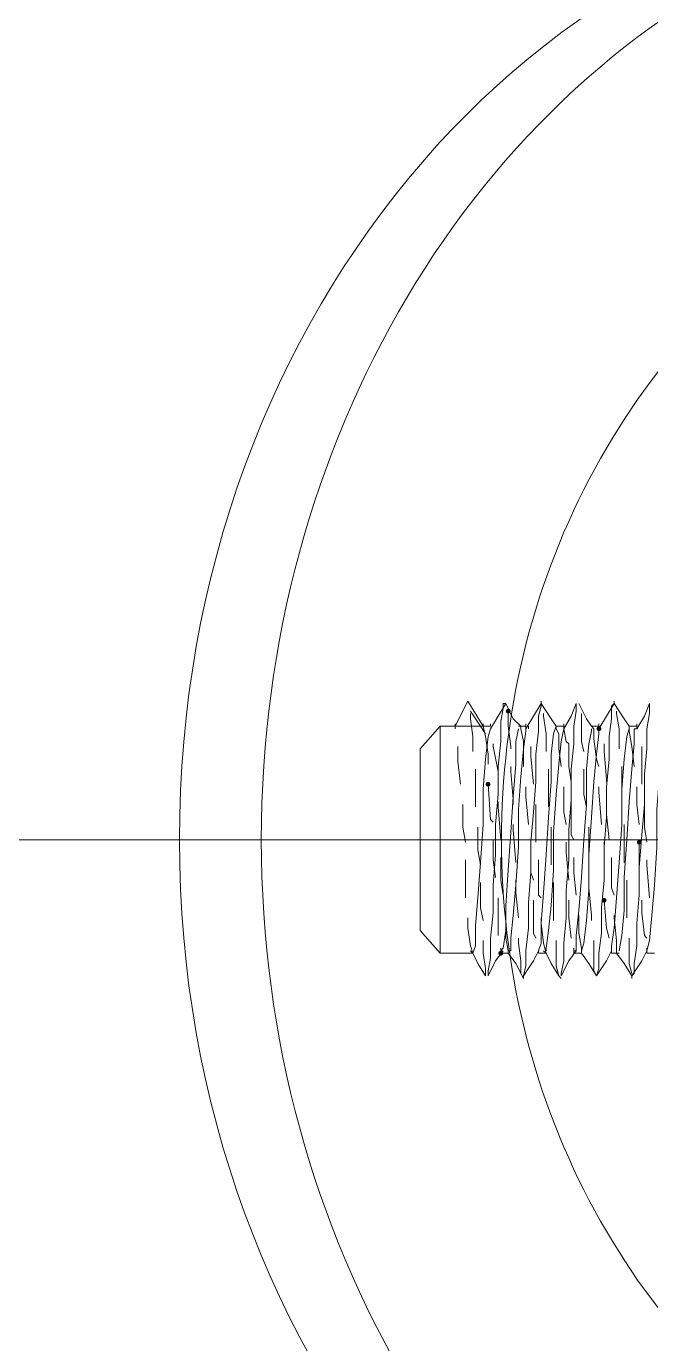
# Model space of a CAD drawing. Header units: millimetres. Extents: x 89051 to 218395, y -330386 to -125649.
# Drawn here: x 92787.8 to 92817.7, y -127045.3 to -126982.1 of the extents above; entities that cross this region are included whole.
import ezdxf

# ---------------------------------------------------------------- set-up
doc = ezdxf.new("R2010")
doc.units = ezdxf.units.MM
doc.header["$LTSCALE"] = 13
for name, pattern in [('1 实线', [0]), ('ACAD_ISO04W100', [30, 24, -3, 0, -3]), ('CENTER', [50.8, 31.75, -6.35, 6.35, -6.35])]:
    doc.linetypes.add(name, pattern=pattern)
doc.layers.get('0').update_dxf_attribs({"color": 1, "linetype": 'CENTER'})
doc.layers.add('C00-00-00', color=7, linetype='Continuous')
doc.layers.add('标注、文本', color=3, linetype='Continuous', lineweight=25)

msp = doc.modelspace()

# ---------------------------------------------------------------- hatches: boundary and pattern name
at = {"layer": 'C00-00-00'}
h = msp.add_hatch(color=256, dxfattribs=at)
h.dxf.hatch_style = 2
h.paths.add_polyline_path([(92810.774, -127014.906), (92810.809, -127014.991), (92810.895, -127015.027), (92810.98, -127014.991), (92811.016, -127014.906), (92810.98, -127014.82), (92810.895, -127014.785), (92810.809, -127014.82)])
h = msp.add_hatch(color=256, dxfattribs=at)
h.dxf.hatch_style = 2
h.paths.add_polyline_path([(92815.13, -127015.753), (92815.165, -127015.838), (92815.251, -127015.874), (92815.336, -127015.838), (92815.372, -127015.753), (92815.336, -127015.668), (92815.251, -127015.632), (92815.165, -127015.668)])
h = msp.add_hatch(color=256, dxfattribs=at)
h.dxf.hatch_style = 2
h.paths.add_polyline_path([(92809.806, -127018.415), (92809.841, -127018.501), (92809.926, -127018.536), (92810.012, -127018.501), (92810.047, -127018.415), (92810.012, -127018.33), (92809.926, -127018.294), (92809.841, -127018.33)])
h = msp.add_hatch(color=256, dxfattribs=at)
h.dxf.hatch_style = 2
h.paths.add_polyline_path([(92817.066, -127021.198), (92817.101, -127021.284), (92817.187, -127021.319), (92817.272, -127021.284), (92817.308, -127021.198), (92817.272, -127021.113), (92817.187, -127021.077), (92817.101, -127021.113)])
h = msp.add_hatch(color=256, dxfattribs=at)
h.dxf.hatch_style = 2
h.paths.add_polyline_path([(92815.372, -127023.981), (92815.407, -127024.067), (92815.493, -127024.102), (92815.578, -127024.067), (92815.614, -127023.981), (92815.578, -127023.896), (92815.493, -127023.861), (92815.407, -127023.896)])
h = msp.add_hatch(color=256, dxfattribs=at)
h.dxf.hatch_style = 2
h.paths.add_polyline_path([(92810.411, -127026.523), (92810.446, -127026.608), (92810.532, -127026.644), (92810.617, -127026.608), (92810.653, -127026.523), (92810.617, -127026.437), (92810.532, -127026.402), (92810.446, -127026.437)])

# ---------------------------------------------------------------- linework, layer by layer
at = {"color": 7, "linetype": '1 实线', "lineweight": 0, "extrusion": (0, 0, -1)}
for centre, major_axis, ratio, start_param, end_param in [((92838.864, -127021.077), (0, 45.983), 0.866025, 2.304713, 7.120065), ((92834.931, -127021.077), (0, 45.983), 0.866025, 3.141593, 6.283185), ((92842.01, -127021.077), (0, -34.608), 0.908418, 6.283185, 9.424778)]:
    msp.add_ellipse(centre, major_axis=major_axis, ratio=ratio, start_param=start_param, end_param=end_param, dxfattribs=at)
at = {"layer": 'C00-00-00', "lineweight": 15}
for points in [[(92808.353, -127015.632), (92808.958, -127014.422)], [(92808.958, -127014.422), (92809.684, -127015.632)], [(92809.079, -127014.906), (92809.563, -127015.632)], [(92810.774, -127014.543), (92810.653, -127014.543), (92810.653, -127014.785), (92810.532, -127015.39), (92810.532, -127016.358), (92810.411, -127017.568), (92810.411, -127018.899), (92810.29, -127020.351), (92810.29, -127021.803), (92810.168, -127023.255), (92810.168, -127024.587), (92810.047, -127025.797), (92810.047, -127026.765), (92809.926, -127027.37), (92809.926, -127027.612)], [(92810.047, -127015.753), (92810.411, -127015.148), (92810.774, -127014.543)], [(92810.774, -127014.543), (92811.137, -127015.269), (92811.5, -127015.632)], [(92810.895, -127015.632), (92810.895, -127014.906)], [(92812.468, -127014.543), (92812.468, -127014.664), (92812.347, -127015.148), (92812.347, -127015.874), (92812.226, -127016.963), (92812.226, -127018.294), (92812.105, -127019.746), (92811.984, -127021.198), (92811.984, -127022.65), (92811.863, -127024.102), (92811.863, -127025.313), (92811.742, -127026.402), (92811.742, -127027.128), (92811.621, -127027.612)], [(92811.742, -127015.753), (92812.105, -127015.148), (92812.468, -127014.543)], [(92812.468, -127014.543), (92812.468, -127014.422)], [(92812.468, -127014.543), (92812.952, -127015.269), (92813.194, -127015.632)], [(92814.162, -127014.543), (92814.162, -127014.906), (92814.041, -127015.632), (92814.041, -127016.479), (92813.92, -127017.689), (92813.92, -127019.141), (92813.799, -127020.593), (92813.799, -127022.045), (92813.678, -127023.497), (92813.678, -127024.829), (92813.557, -127026.039), (92813.557, -127026.886), (92813.436, -127027.491), (92813.436, -127027.612)], [(92813.557, -127015.753), (92813.92, -127015.148), (92814.162, -127014.543)], [(92814.283, -127014.543), (92814.646, -127015.269), (92814.888, -127015.632)], [(92815.977, -127014.543), (92815.856, -127014.664), (92815.856, -127015.269), (92815.735, -127016.116), (92815.735, -127017.205), (92815.614, -127018.536), (92815.614, -127019.988), (92815.493, -127021.44), (92815.493, -127023.013), (92815.372, -127024.345), (92815.372, -127025.555), (92815.251, -127026.523), (92815.251, -127027.249), (92815.13, -127027.612)], [(92815.251, -127015.753), (92815.614, -127015.148), (92815.977, -127014.543)], [(92815.977, -127014.543), (92815.977, -127014.422)], [(92815.977, -127014.543), (92816.461, -127015.269), (92816.703, -127015.632)], [(92816.098, -127015.027), (92816.098, -127014.906)], [(92817.671, -127014.543), (92817.671, -127015.027), (92817.55, -127015.753), (92817.55, -127016.721), (92817.429, -127017.931), (92817.429, -127019.383), (92817.308, -127020.835), (92817.187, -127022.408), (92817.187, -127023.739), (92817.066, -127025.071), (92817.066, -127026.16), (92816.945, -127027.007), (92816.945, -127027.491), (92816.824, -127027.612)], [(92817.066, -127015.753), (92817.429, -127015.148), (92817.671, -127014.543)], [(92808.353, -127015.632), (92808.353, -127015.511)], [(92809.079, -127015.269), (92809.079, -127015.027)], [(92809.2, -127016.116), (92809.079, -127015.269)], [(92809.684, -127015.632), (92809.684, -127015.511)], [(92810.047, -127015.632), (92810.047, -127015.511)], [(92811.742, -127015.632), (92811.742, -127015.511)], [(92812.589, -127015.148), (92812.589, -127015.027)], [(92812.71, -127015.995), (92812.589, -127015.148)], [(92813.557, -127015.632), (92813.557, -127015.511)], [(92814.404, -127015.511), (92814.404, -127015.027)], [(92814.404, -127016.358), (92814.404, -127015.511)], [(92815.251, -127015.632), (92815.251, -127015.511)], [(92816.219, -127015.753), (92816.098, -127015.027)], [(92817.066, -127015.632), (92817.066, -127015.511)], [(92806.659, -127016.721), (92807.627, -127015.632)], [(92807.627, -127015.632), (92810.047, -127015.632)], [(92807.627, -127021.077), (92807.627, -127020.109), (92807.627, -127019.02), (92807.627, -127018.173), (92807.627, -127017.326), (92807.627, -127016.721), (92807.627, -127016.116), (92807.627, -127015.874), (92807.627, -127015.632)], [(92808.353, -127015.753), (92808.353, -127015.632)], [(92809.684, -127015.632), (92808.353, -127015.632)], [(92810.047, -127015.753), (92809.926, -127016.116), (92809.805, -127017.205), (92809.684, -127018.657), (92809.684, -127020.351), (92809.563, -127022.166), (92809.442, -127023.86), (92809.321, -127025.192), (92809.321, -127026.16), (92809.2, -127026.523)], [(92809.2, -127016.842), (92809.2, -127016.116)], [(92809.563, -127015.632), (92809.805, -127015.995)], [(92809.684, -127015.632), (92809.805, -127016.116)], [(92809.805, -127016.116), (92809.926, -127016.963)], [(92810.532, -127026.402), (92810.653, -127026.281), (92810.774, -127025.434), (92810.774, -127024.224), (92810.895, -127022.529), (92811.016, -127020.714), (92811.137, -127019.02), (92811.258, -127017.447), (92811.258, -127016.358), (92811.379, -127015.753)], [(92811.016, -127016.6), (92810.895, -127015.632)], [(92811.742, -127015.753), (92811.742, -127015.874), (92811.621, -127016.721), (92811.5, -127018.052), (92811.379, -127019.625), (92811.379, -127021.44), (92811.258, -127023.255), (92811.137, -127024.708), (92811.016, -127025.797), (92811.016, -127026.402), (92810.895, -127026.402)], [(92811.379, -127015.632), (92811.742, -127015.632)], [(92811.5, -127015.632), (92811.5, -127015.753)], [(92811.5, -127015.753), (92811.621, -127016.358)], [(92811.742, -127015.753), (92811.742, -127015.632)], [(92811.863, -127015.753), (92811.863, -127015.632)], [(92812.347, -127026.402), (92812.468, -127026.039), (92812.468, -127025.071), (92812.589, -127023.618), (92812.71, -127021.803), (92812.831, -127019.988), (92812.952, -127018.294), (92812.952, -127016.963), (92813.073, -127015.995), (92813.194, -127015.632), (92813.194, -127015.753)], [(92813.557, -127015.753), (92813.436, -127016.358), (92813.315, -127017.447), (92813.194, -127018.899), (92813.073, -127020.714), (92813.073, -127022.529), (92812.952, -127024.224), (92812.831, -127025.434), (92812.71, -127026.281), (92812.71, -127026.402)], [(92812.71, -127016.842), (92812.71, -127015.995)], [(92813.194, -127015.632), (92813.194, -127015.753)], [(92813.194, -127015.632), (92813.557, -127015.632)], [(92813.194, -127015.753), (92813.315, -127015.995)], [(92813.315, -127015.995), (92813.315, -127016.721)], [(92813.557, -127015.753), (92813.557, -127015.632)], [(92813.678, -127016.358), (92813.557, -127015.753)], [(92814.041, -127026.402), (92814.162, -127026.402), (92814.162, -127025.676), (92814.283, -127024.466), (92814.404, -127022.892), (92814.525, -127021.077), (92814.646, -127019.383), (92814.646, -127017.689), (92814.767, -127016.479), (92814.888, -127015.874), (92814.888, -127015.753)], [(92815.251, -127015.753), (92815.251, -127015.995), (92815.13, -127016.963), (92815.009, -127018.294), (92814.888, -127019.988), (92814.767, -127021.803), (92814.767, -127023.497), (92814.646, -127024.95), (92814.525, -127026.039), (92814.404, -127026.402)], [(92814.888, -127015.632), (92815.009, -127015.753)], [(92814.888, -127015.632), (92815.251, -127015.632)], [(92815.009, -127015.753), (92815.009, -127016.237)], [(92815.856, -127026.402), (92815.856, -127026.16), (92815.977, -127025.313), (92816.098, -127023.86), (92816.219, -127022.166), (92816.34, -127020.351), (92816.34, -127018.657), (92816.461, -127017.205), (92816.582, -127016.116), (92816.703, -127015.753)], [(92816.219, -127016.721), (92816.219, -127015.753)], [(92817.066, -127015.753), (92816.945, -127015.753), (92816.945, -127016.479), (92816.824, -127017.689), (92816.703, -127019.262), (92816.582, -127021.077), (92816.461, -127022.892), (92816.461, -127024.466), (92816.34, -127025.676), (92816.219, -127026.402)], [(92816.703, -127015.632), (92816.703, -127015.753)], [(92816.703, -127015.632), (92817.066, -127015.632)], [(92816.703, -127015.753), (92816.703, -127015.874)], [(92816.703, -127015.874), (92816.824, -127016.6)], [(92817.066, -127015.753), (92817.066, -127015.632)], [(92817.55, -127026.402), (92817.671, -127025.918), (92817.792, -127024.708), (92817.913, -127023.255), (92818.034, -127021.44), (92818.034, -127019.625), (92818.155, -127018.052), (92818.276, -127016.721), (92818.397, -127015.874), (92818.397, -127015.753)], [(92806.659, -127016.721), (92806.659, -127016.842), (92806.659, -127017.326), (92806.659, -127017.81), (92806.659, -127018.536), (92806.659, -127019.262), (92806.659, -127020.109), (92806.659, -127021.077)], [(92808.474, -127017.326), (92808.474, -127016.6)], [(92810.168, -127016.6), (92810.168, -127016.479)], [(92810.411, -127017.81), (92810.168, -127016.6)], [(92811.016, -127016.721), (92811.016, -127016.6)], [(92811.621, -127016.358), (92811.621, -127017.568)], [(92811.984, -127017.084), (92811.984, -127016.6)], [(92813.315, -127016.721), (92813.436, -127017.568)], [(92813.799, -127016.479), (92813.678, -127016.358)], [(92813.799, -127017.568), (92813.799, -127016.479)], [(92814.525, -127016.842), (92814.404, -127016.358)], [(92815.009, -127016.237), (92815.13, -127017.205)], [(92815.493, -127016.842), (92815.493, -127016.479)], [(92816.824, -127016.6), (92816.945, -127017.568)], [(92817.308, -127017.326), (92817.308, -127016.6)], [(92808.595, -127018.415), (92808.474, -127017.326)], [(92809.926, -127016.963), (92809.926, -127017.447)], [(92812.105, -127018.415), (92811.984, -127017.084)], [(92815.13, -127017.205), (92815.251, -127017.568)], [(92815.614, -127018.173), (92815.493, -127016.842)], [(92817.308, -127018.415), (92817.308, -127017.326)], [(92809.321, -127018.536), (92809.321, -127017.689)], [(92810.411, -127018.294), (92810.411, -127017.81)], [(92811.016, -127017.81), (92811.016, -127017.568)], [(92811.137, -127019.141), (92811.016, -127017.81)], [(92812.831, -127018.294), (92812.831, -127017.689)], [(92813.92, -127018.294), (92813.799, -127017.568)], [(92814.525, -127018.899), (92814.525, -127017.689)], [(92816.34, -127018.052), (92816.34, -127017.568)], [(92816.34, -127019.383), (92816.34, -127018.052)], [(92809.321, -127019.504), (92809.321, -127018.536)], [(92809.926, -127018.415), (92810.047, -127020.109)], [(92811.742, -127018.536), (92811.742, -127019.02)], [(92812.831, -127019.504), (92812.831, -127018.294)], [(92813.557, -127018.536), (92813.557, -127019.746)], [(92815.251, -127018.536), (92815.251, -127018.778)], [(92815.614, -127018.294), (92815.614, -127018.173)], [(92817.066, -127018.536), (92817.066, -127019.383)], [(92810.411, -127019.504), (92810.411, -127019.262)], [(92811.137, -127019.383), (92811.137, -127019.141)], [(92811.742, -127019.02), (92811.863, -127020.351)], [(92813.92, -127020.835), (92813.92, -127019.262)], [(92814.646, -127019.504), (92814.525, -127018.899)], [(92815.251, -127018.778), (92815.372, -127020.351)], [(92815.614, -127019.867), (92815.614, -127019.262)], [(92808.716, -127020.472), (92808.716, -127019.383)], [(92810.532, -127021.077), (92810.411, -127019.504)], [(92812.226, -127020.109), (92812.226, -127019.383)], [(92813.557, -127019.746), (92813.678, -127020.351)], [(92815.735, -127021.077), (92815.614, -127019.867)], [(92817.066, -127019.383), (92817.187, -127020.351)], [(92817.429, -127020.472), (92817.429, -127019.383)], [(92808.837, -127021.198), (92808.716, -127020.472)], [(92809.442, -127021.561), (92809.442, -127020.472)], [(92810.047, -127020.109), (92810.168, -127020.23)], [(92811.137, -127020.593), (92811.137, -127020.351)], [(92811.258, -127022.166), (92811.137, -127020.593)], [(92812.226, -127021.198), (92812.226, -127020.109)], [(92812.952, -127021.319), (92812.952, -127020.472)], [(92814.767, -127021.924), (92814.767, -127020.472)], [(92816.461, -127020.956), (92816.461, -127020.351)], [(92817.55, -127021.198), (92817.429, -127020.472)], [(92806.659, -127021.077), (92806.659, -127022.045), (92806.659, -127022.892), (92806.659, -127023.618), (92806.659, -127024.345), (92806.659, -127024.95), (92806.659, -127025.313), (92806.659, -127025.434)], [(92807.627, -127026.523), (92807.627, -127026.281), (92807.627, -127026.039), (92807.627, -127025.434), (92807.627, -127024.829), (92807.627, -127023.981), (92807.627, -127023.134), (92807.627, -127022.045), (92807.627, -127021.077)], [(92810.168, -127021.077), (92810.168, -127022.045)], [(92811.984, -127021.198), (92811.984, -127022.65)], [(92813.678, -127021.198), (92813.678, -127021.682)], [(92814.041, -127021.077), (92813.92, -127020.835)], [(92815.493, -127021.198), (92815.493, -127022.287)], [(92816.461, -127022.166), (92816.461, -127020.956)], [(92817.187, -127021.198), (92817.187, -127023.013)], [(92809.563, -127022.287), (92809.442, -127021.561)], [(92812.952, -127022.287), (92812.952, -127021.319)], [(92813.678, -127021.682), (92813.799, -127023.013)], [(92808.837, -127022.287), (92808.837, -127022.045)], [(92808.837, -127023.86), (92808.837, -127022.287)], [(92810.168, -127022.045), (92810.29, -127022.892)], [(92810.532, -127023.013), (92810.532, -127021.924)], [(92812.347, -127023.739), (92812.347, -127022.045)], [(92814.041, -127022.65), (92814.041, -127021.924)], [(92814.767, -127022.287), (92814.767, -127021.924)], [(92815.493, -127022.287), (92815.493, -127023.013)], [(92815.856, -127023.376), (92815.856, -127021.924)], [(92817.55, -127022.287), (92817.55, -127022.045)], [(92817.671, -127023.86), (92817.55, -127022.287)], [(92810.653, -127023.739), (92810.532, -127023.013)], [(92811.258, -127023.618), (92811.258, -127023.013)], [(92811.984, -127022.65), (92812.105, -127023.013)], [(92814.162, -127023.739), (92814.041, -127022.65)], [(92816.582, -127023.86), (92816.582, -127023.013)], [(92809.563, -127024.345), (92809.563, -127023.134)], [(92811.379, -127024.829), (92811.258, -127023.618)], [(92812.468, -127023.86), (92812.347, -127023.739)], [(92813.073, -127024.102), (92813.073, -127023.134)], [(92814.767, -127023.376), (92814.767, -127023.134)], [(92814.888, -127024.708), (92814.767, -127023.376)], [(92815.977, -127023.739), (92815.856, -127023.376)], [(92809.684, -127024.95), (92809.563, -127024.345)], [(92810.411, -127023.86), (92810.411, -127025.071)], [(92812.105, -127023.981), (92812.105, -127024.224)], [(92812.105, -127024.224), (92812.105, -127025.555)], [(92813.073, -127024.95), (92813.073, -127024.102)], [(92813.799, -127023.981), (92813.799, -127024.829)], [(92815.493, -127023.981), (92815.614, -127025.313)], [(92816.582, -127024.829), (92816.582, -127023.86)], [(92817.308, -127023.981), (92817.308, -127024.587)], [(92808.958, -127025.313), (92808.958, -127024.829)], [(92810.774, -127025.797), (92810.774, -127024.708)], [(92812.468, -127025.071), (92812.468, -127024.829)], [(92813.799, -127024.829), (92813.92, -127025.797)], [(92814.283, -127025.555), (92814.283, -127024.708)], [(92814.888, -127024.95), (92814.888, -127024.708)], [(92815.977, -127024.829), (92815.977, -127024.708)], [(92816.098, -127025.918), (92815.977, -127024.829)], [(92817.308, -127024.587), (92817.429, -127025.676)], [(92807.627, -127026.523), (92806.659, -127025.434)], [(92809.079, -127026.16), (92808.958, -127025.313)], [(92810.411, -127025.071), (92810.411, -127025.676)], [(92812.105, -127025.555), (92812.226, -127025.797)], [(92812.589, -127026.039), (92812.468, -127025.071)], [(92814.404, -127026.281), (92814.283, -127025.555)], [(92815.614, -127025.313), (92815.735, -127025.797)], [(92809.2, -127026.523), (92809.079, -127026.16)], [(92809.684, -127026.523), (92809.684, -127025.918)], [(92810.532, -127026.402), (92810.532, -127026.281)], [(92810.895, -127026.402), (92810.774, -127025.797)], [(92811.379, -127026.039), (92811.379, -127025.797)], [(92811.5, -127026.886), (92811.379, -127026.039)], [(92812.71, -127026.523), (92812.589, -127026.039)], [(92813.194, -127026.402), (92813.194, -127025.918)], [(92814.041, -127026.402), (92814.041, -127026.281)], [(92814.404, -127026.402), (92814.404, -127026.281)], [(92815.009, -127026.765), (92815.009, -127025.918)], [(92816.098, -127026.402), (92816.098, -127025.918)], [(92816.703, -127026.281), (92816.703, -127025.797)], [(92816.703, -127027.007), (92816.703, -127026.281)], [(92817.429, -127025.676), (92817.55, -127025.797)], [(92817.55, -127026.402), (92817.55, -127026.281)], [(92809.2, -127026.523), (92807.627, -127026.523)], [(92809.2, -127026.523), (92809.079, -127026.402)], [(92809.805, -127027.612), (92809.442, -127027.007), (92809.2, -127026.523)], [(92809.805, -127027.249), (92809.684, -127026.523)], [(92810.653, -127026.402), (92810.29, -127026.886), (92809.926, -127027.612)], [(92810.532, -127026.523), (92810.532, -127026.402)], [(92810.895, -127026.523), (92810.532, -127026.523)], [(92810.895, -127026.523), (92810.895, -127026.402)], [(92811.621, -127027.733), (92811.258, -127027.007), (92810.895, -127026.523)], [(92811.5, -127027.491), (92811.5, -127026.886)], [(92812.347, -127026.402), (92812.105, -127026.886), (92811.621, -127027.612)], [(92812.347, -127026.402), (92812.347, -127026.523)], [(92812.347, -127026.523), (92812.347, -127026.402)], [(92812.347, -127026.523), (92812.347, -127026.402)], [(92812.71, -127026.523), (92812.347, -127026.523)], [(92812.71, -127026.523), (92812.589, -127026.402)], [(92813.315, -127027.612), (92812.952, -127027.007), (92812.71, -127026.523)], [(92813.194, -127027.128), (92813.194, -127026.402)], [(92814.162, -127026.402), (92813.799, -127026.886), (92813.436, -127027.612)], [(92814.041, -127026.523), (92814.041, -127026.402)], [(92814.404, -127026.523), (92814.041, -127026.523)], [(92814.404, -127026.523), (92814.404, -127026.402)], [(92815.13, -127027.612), (92814.767, -127027.007), (92814.404, -127026.523)], [(92815.009, -127027.37), (92815.009, -127026.765)], [(92815.856, -127026.402), (92815.614, -127026.886), (92815.13, -127027.612)], [(92815.856, -127026.523), (92815.856, -127026.402)], [(92815.856, -127026.523), (92815.856, -127026.402)], [(92816.219, -127026.523), (92815.856, -127026.523)], [(92816.098, -127026.523), (92816.098, -127026.402)], [(92816.824, -127027.612), (92816.461, -127027.007), (92816.098, -127026.523)], [(92817.55, -127026.402), (92817.308, -127026.886), (92816.824, -127027.612)], [(92817.55, -127026.523), (92817.55, -127026.402)], [(92817.913, -127026.523), (92817.55, -127026.523)], [(92809.805, -127027.612), (92809.805, -127027.249)], [(92813.315, -127027.612), (92813.194, -127027.128)], [(92815.13, -127027.612), (92815.009, -127027.37)], [(92816.824, -127027.491), (92816.703, -127027.007)], [(92811.621, -127027.733), (92811.621, -127027.612)], [(92813.436, -127027.733), (92813.315, -127027.612)], [(92816.824, -127027.733), (92816.824, -127027.612)]]:
    msp.add_lwpolyline(points, dxfattribs=at)
at = {"layer": '标注、文本', "color": 1, "linetype": 'ACAD_ISO04W100', "lineweight": 15}
for p, q in [((92968.431, -127021.077), (92439.431, -127021.077)), ((92794.869, -127021.077), (92612.992, -127021.077))]:
    msp.add_line(p, q, dxfattribs=at)

doc.saveas('drawing.dxf')
